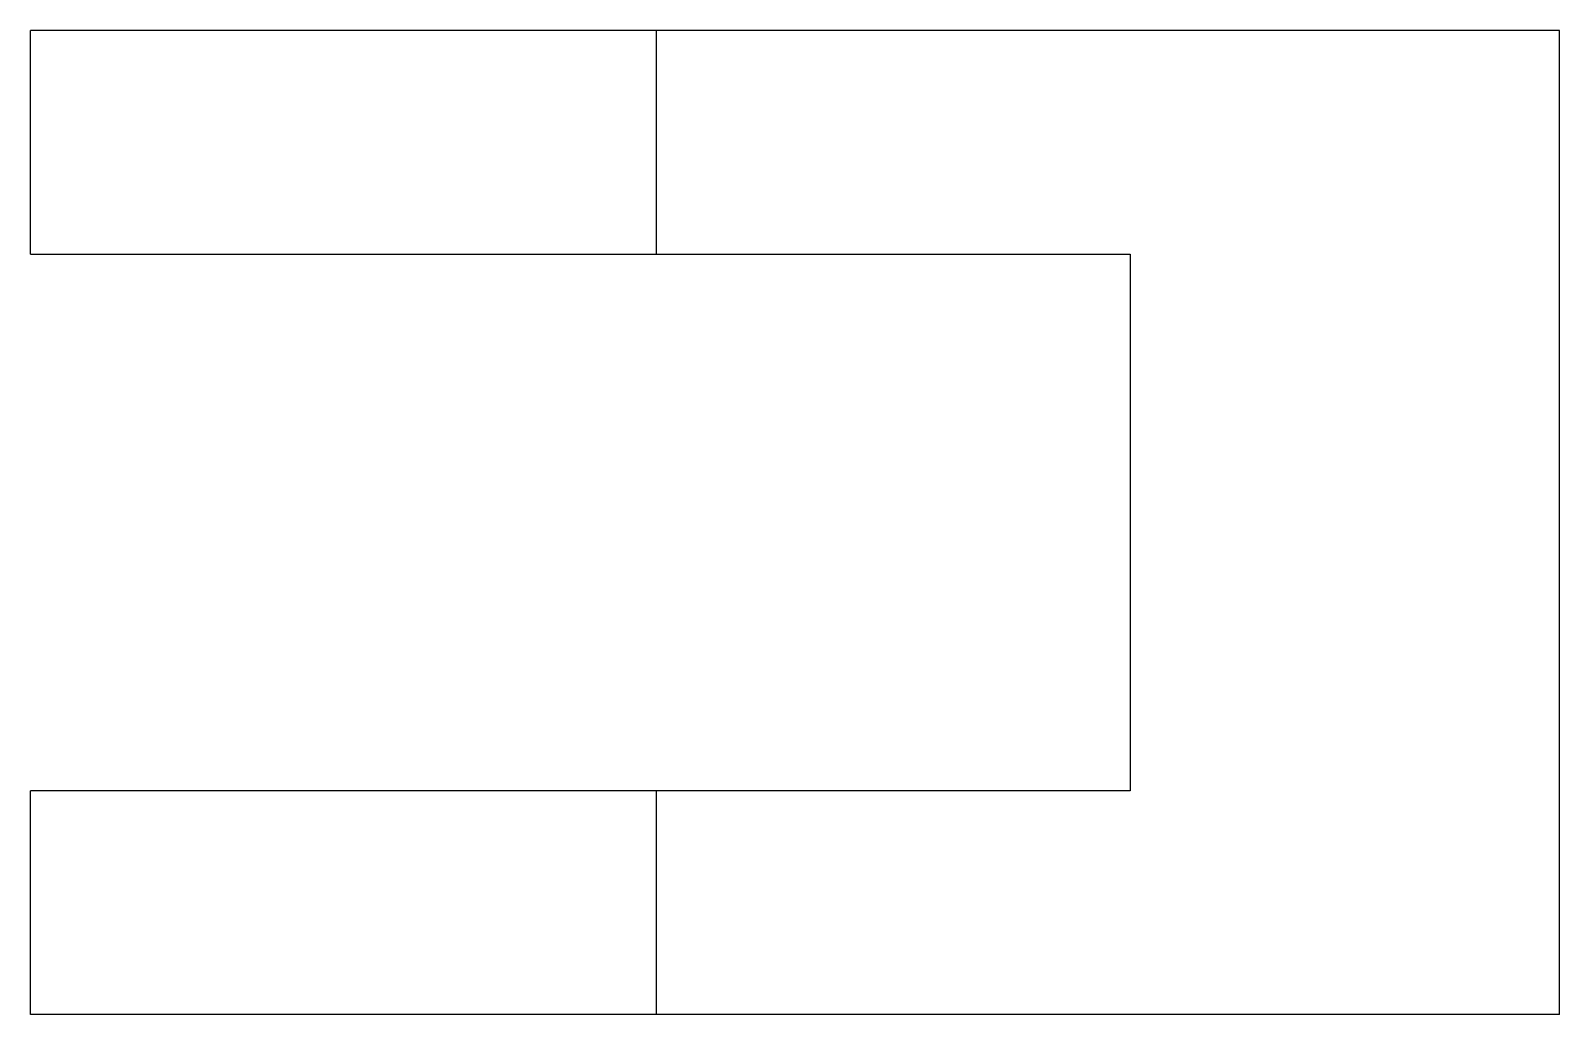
# Model space of a CAD drawing. Header units: metres. Extents: x -4.6 to 29.6, y -22 to 0.
import ezdxf

# ---------------------------------------------------------------- set-up
doc = ezdxf.new("R2010")
doc.units = ezdxf.units.M

msp = doc.modelspace()

# ---------------------------------------------------------------- linework, layer by layer
for points in [[(-4.6, -5), (-4.6, -4.9), (-4.6, -4.8), (-4.6, -4.7), (-4.6, -4.6), (-4.6, -4.5), (-4.6, -4.4), (-4.6, -4.3), (-4.6, -4.2), (-4.6, -4.1), (-4.6, -4), (-4.6, -3.9), (-4.6, -3.8), (-4.6, -3.7), (-4.6, -3.6), (-4.6, -3.5), (-4.6, -3.4), (-4.6, -3.3), (-4.6, -3.2), (-4.6, -3.1), (-4.6, -3), (-4.6, -2.9), (-4.6, -2.8), (-4.6, -2.7), (-4.6, -2.6), (-4.6, -2.5), (-4.6, -2.4), (-4.6, -2.3), (-4.6, -2.2), (-4.6, -2.1), (-4.6, -2), (-4.6, -1.9), (-4.6, -1.8), (-4.6, -1.7), (-4.6, -1.6), (-4.6, -1.5), (-4.6, -1.4), (-4.6, -1.3), (-4.6, -1.2), (-4.6, -1.1), (-4.6, -1), (-4.6, -0.9), (-4.6, -0.8), (-4.6, -0.7), (-4.6, -0.6), (-4.6, -0.5), (-4.6, -0.4), (-4.6, -0.3), (-4.6, -0.2), (-4.6, -0.1), (-4.6, 0)], [(9.4, 0), (9.351, 0), (9.302, 0), (9.253, 0), (9.162, 0), (9.017, 0), (8.872, 0), (8.727, 0), (8.507, 0), (8.273, 0), (8.04, 0), (7.784, 0), (7.474, 0), (7.163, 0), (6.853, 0), (6.499, 0), (6.127, 0), (5.756, 0), (5.378, 0), (4.964, 0), (4.549, 0), (4.135, 0), (3.708, 0), (3.272, 0), (2.836, 0), (2.4, 0), (1.964, 0), (1.528, 0), (1.092, 0), (0.665, 0), (0.251, 0), (-0.164, 0), (-0.578, 0), (-0.956, 0), (-1.327, 0), (-1.699, 0), (-2.053, 0), (-2.363, 0), (-2.674, 0), (-2.984, 0), (-3.24, 0), (-3.473, 0), (-3.707, 0), (-3.927, 0), (-4.072, 0), (-4.217, 0), (-4.362, 0), (-4.453, 0), (-4.502, 0), (-4.551, 0), (-4.6, 0)], [(9.4, -5), (9.4, -4.9), (9.4, -4.8), (9.4, -4.7), (9.4, -4.6), (9.4, -4.5), (9.4, -4.4), (9.4, -4.3), (9.4, -4.2), (9.4, -4.1), (9.4, -4), (9.4, -3.9), (9.4, -3.8), (9.4, -3.7), (9.4, -3.6), (9.4, -3.5), (9.4, -3.4), (9.4, -3.3), (9.4, -3.2), (9.4, -3.1), (9.4, -3), (9.4, -2.9), (9.4, -2.8), (9.4, -2.7), (9.4, -2.6), (9.4, -2.5), (9.4, -2.4), (9.4, -2.3), (9.4, -2.2), (9.4, -2.1), (9.4, -2), (9.4, -1.9), (9.4, -1.8), (9.4, -1.7), (9.4, -1.6), (9.4, -1.5), (9.4, -1.4), (9.4, -1.3), (9.4, -1.2), (9.4, -1.1), (9.4, -1), (9.4, -0.9), (9.4, -0.8), (9.4, -0.7), (9.4, -0.6), (9.4, -0.5), (9.4, -0.4), (9.4, -0.3), (9.4, -0.2), (9.4, -0.1), (9.4, 0)], [(29.6, 0), (29.196, 0), (28.792, 0), (28.388, 0), (27.984, 0), (27.58, 0), (27.176, 0), (26.772, 0), (26.368, 0), (25.964, 0), (25.56, 0), (25.156, 0), (24.752, 0), (24.348, 0), (23.944, 0), (23.54, 0), (23.136, 0), (22.732, 0), (22.328, 0), (21.924, 0), (21.52, 0), (21.116, 0), (20.712, 0), (20.308, 0), (19.904, 0), (19.5, 0), (19.096, 0), (18.692, 0), (18.288, 0), (17.884, 0), (17.48, 0), (17.076, 0), (16.672, 0), (16.268, 0), (15.864, 0), (15.46, 0), (15.056, 0), (14.652, 0), (14.248, 0), (13.844, 0), (13.44, 0), (13.036, 0), (12.632, 0), (12.228, 0), (11.824, 0), (11.42, 0), (11.016, 0), (10.612, 0), (10.208, 0), (9.804, 0), (9.4, 0)], [(29.6, -22), (29.6, -21.56), (29.6, -21.12), (29.6, -20.68), (29.6, -20.24), (29.6, -19.8), (29.6, -19.36), (29.6, -18.92), (29.6, -18.48), (29.6, -18.04), (29.6, -17.6), (29.6, -17.16), (29.6, -16.72), (29.6, -16.28), (29.6, -15.84), (29.6, -15.4), (29.6, -14.96), (29.6, -14.52), (29.6, -14.08), (29.6, -13.64), (29.6, -13.2), (29.6, -12.76), (29.6, -12.32), (29.6, -11.88), (29.6, -11.44), (29.6, -11), (29.6, -10.56), (29.6, -10.12), (29.6, -9.68), (29.6, -9.24), (29.6, -8.8), (29.6, -8.36), (29.6, -7.92), (29.6, -7.48), (29.6, -7.04), (29.6, -6.6), (29.6, -6.16), (29.6, -5.72), (29.6, -5.28), (29.6, -4.84), (29.6, -4.4), (29.6, -3.96), (29.6, -3.52), (29.6, -3.08), (29.6, -2.64), (29.6, -2.2), (29.6, -1.76), (29.6, -1.32), (29.6, -0.88), (29.6, -0.44), (29.6, 0)], [(-4.6, -5), (-4.551, -5), (-4.502, -5), (-4.453, -5), (-4.362, -5), (-4.217, -5), (-4.072, -5), (-3.927, -5), (-3.707, -5), (-3.473, -5), (-3.24, -5), (-2.984, -5), (-2.674, -5), (-2.363, -5), (-2.053, -5), (-1.699, -5), (-1.327, -5), (-0.956, -5), (-0.578, -5), (-0.164, -5), (0.251, -5), (0.665, -5), (1.092, -5), (1.528, -5), (1.964, -5), (2.4, -5), (2.836, -5), (3.272, -5), (3.708, -5), (4.135, -5), (4.549, -5), (4.964, -5), (5.378, -5), (5.756, -5), (6.127, -5), (6.499, -5), (6.853, -5), (7.163, -5), (7.474, -5), (7.784, -5), (8.04, -5), (8.273, -5), (8.507, -5), (8.727, -5), (8.872, -5), (9.017, -5), (9.162, -5), (9.253, -5), (9.302, -5), (9.351, -5), (9.4, -5)], [(9.4, -5), (9.612, -5), (9.824, -5), (10.036, -5), (10.248, -5), (10.46, -5), (10.672, -5), (10.884, -5), (11.096, -5), (11.308, -5), (11.52, -5), (11.732, -5), (11.944, -5), (12.156, -5), (12.368, -5), (12.58, -5), (12.792, -5), (13.004, -5), (13.216, -5), (13.428, -5), (13.64, -5), (13.852, -5), (14.064, -5), (14.276, -5), (14.488, -5), (14.7, -5), (14.912, -5), (15.124, -5), (15.336, -5), (15.548, -5), (15.76, -5), (15.972, -5), (16.184, -5), (16.396, -5), (16.608, -5), (16.82, -5), (17.032, -5), (17.244, -5), (17.456, -5), (17.668, -5), (17.88, -5), (18.092, -5), (18.304, -5), (18.516, -5), (18.728, -5), (18.94, -5), (19.152, -5), (19.364, -5), (19.576, -5), (19.788, -5), (20, -5)], [(20, -5), (20, -5.24), (20, -5.48), (20, -5.72), (20, -5.96), (20, -6.2), (20, -6.44), (20, -6.68), (20, -6.92), (20, -7.16), (20, -7.4), (20, -7.64), (20, -7.88), (20, -8.12), (20, -8.36), (20, -8.6), (20, -8.84), (20, -9.08), (20, -9.32), (20, -9.56), (20, -9.8), (20, -10.04), (20, -10.28), (20, -10.52), (20, -10.76), (20, -11), (20, -11.24), (20, -11.48), (20, -11.72), (20, -11.96), (20, -12.2), (20, -12.44), (20, -12.68), (20, -12.92), (20, -13.16), (20, -13.4), (20, -13.64), (20, -13.88), (20, -14.12), (20, -14.36), (20, -14.6), (20, -14.84), (20, -15.08), (20, -15.32), (20, -15.56), (20, -15.8), (20, -16.04), (20, -16.28), (20, -16.52), (20, -16.76), (20, -17)], [(9.4, -17), (9.351, -17), (9.302, -17), (9.253, -17), (9.162, -17), (9.017, -17), (8.872, -17), (8.727, -17), (8.507, -17), (8.273, -17), (8.04, -17), (7.784, -17), (7.474, -17), (7.163, -17), (6.853, -17), (6.499, -17), (6.127, -17), (5.756, -17), (5.378, -17), (4.964, -17), (4.549, -17), (4.135, -17), (3.708, -17), (3.272, -17), (2.836, -17), (2.4, -17), (1.964, -17), (1.528, -17), (1.092, -17), (0.665, -17), (0.251, -17), (-0.164, -17), (-0.578, -17), (-0.956, -17), (-1.327, -17), (-1.699, -17), (-2.053, -17), (-2.363, -17), (-2.674, -17), (-2.984, -17), (-3.24, -17), (-3.473, -17), (-3.707, -17), (-3.927, -17), (-4.072, -17), (-4.217, -17), (-4.362, -17), (-4.453, -17), (-4.502, -17), (-4.551, -17), (-4.6, -17)], [(-4.6, -22), (-4.6, -21.9), (-4.6, -21.8), (-4.6, -21.7), (-4.6, -21.6), (-4.6, -21.5), (-4.6, -21.4), (-4.6, -21.3), (-4.6, -21.2), (-4.6, -21.1), (-4.6, -21), (-4.6, -20.9), (-4.6, -20.8), (-4.6, -20.7), (-4.6, -20.6), (-4.6, -20.5), (-4.6, -20.4), (-4.6, -20.3), (-4.6, -20.2), (-4.6, -20.1), (-4.6, -20), (-4.6, -19.9), (-4.6, -19.8), (-4.6, -19.7), (-4.6, -19.6), (-4.6, -19.5), (-4.6, -19.4), (-4.6, -19.3), (-4.6, -19.2), (-4.6, -19.1), (-4.6, -19), (-4.6, -18.9), (-4.6, -18.8), (-4.6, -18.7), (-4.6, -18.6), (-4.6, -18.5), (-4.6, -18.4), (-4.6, -18.3), (-4.6, -18.2), (-4.6, -18.1), (-4.6, -18), (-4.6, -17.9), (-4.6, -17.8), (-4.6, -17.7), (-4.6, -17.6), (-4.6, -17.5), (-4.6, -17.4), (-4.6, -17.3), (-4.6, -17.2), (-4.6, -17.1), (-4.6, -17)], [(20, -17), (19.788, -17), (19.576, -17), (19.364, -17), (19.152, -17), (18.94, -17), (18.728, -17), (18.516, -17), (18.304, -17), (18.092, -17), (17.88, -17), (17.668, -17), (17.456, -17), (17.244, -17), (17.032, -17), (16.82, -17), (16.608, -17), (16.396, -17), (16.184, -17), (15.972, -17), (15.76, -17), (15.548, -17), (15.336, -17), (15.124, -17), (14.912, -17), (14.7, -17), (14.488, -17), (14.276, -17), (14.064, -17), (13.852, -17), (13.64, -17), (13.428, -17), (13.216, -17), (13.004, -17), (12.792, -17), (12.58, -17), (12.368, -17), (12.156, -17), (11.944, -17), (11.732, -17), (11.52, -17), (11.308, -17), (11.096, -17), (10.884, -17), (10.672, -17), (10.46, -17), (10.248, -17), (10.036, -17), (9.824, -17), (9.612, -17), (9.4, -17)], [(9.4, -22), (9.4, -21.9), (9.4, -21.8), (9.4, -21.7), (9.4, -21.6), (9.4, -21.5), (9.4, -21.4), (9.4, -21.3), (9.4, -21.2), (9.4, -21.1), (9.4, -21), (9.4, -20.9), (9.4, -20.8), (9.4, -20.7), (9.4, -20.6), (9.4, -20.5), (9.4, -20.4), (9.4, -20.3), (9.4, -20.2), (9.4, -20.1), (9.4, -20), (9.4, -19.9), (9.4, -19.8), (9.4, -19.7), (9.4, -19.6), (9.4, -19.5), (9.4, -19.4), (9.4, -19.3), (9.4, -19.2), (9.4, -19.1), (9.4, -19), (9.4, -18.9), (9.4, -18.8), (9.4, -18.7), (9.4, -18.6), (9.4, -18.5), (9.4, -18.4), (9.4, -18.3), (9.4, -18.2), (9.4, -18.1), (9.4, -18), (9.4, -17.9), (9.4, -17.8), (9.4, -17.7), (9.4, -17.6), (9.4, -17.5), (9.4, -17.4), (9.4, -17.3), (9.4, -17.2), (9.4, -17.1), (9.4, -17)], [(9.4, -22), (9.351, -22), (9.302, -22), (9.253, -22), (9.162, -22), (9.017, -22), (8.872, -22), (8.727, -22), (8.507, -22), (8.273, -22), (8.04, -22), (7.784, -22), (7.474, -22), (7.163, -22), (6.853, -22), (6.499, -22), (6.127, -22), (5.756, -22), (5.378, -22), (4.964, -22), (4.549, -22), (4.135, -22), (3.708, -22), (3.272, -22), (2.836, -22), (2.4, -22), (1.964, -22), (1.528, -22), (1.092, -22), (0.665, -22), (0.251, -22), (-0.164, -22), (-0.578, -22), (-0.956, -22), (-1.327, -22), (-1.699, -22), (-2.053, -22), (-2.363, -22), (-2.674, -22), (-2.984, -22), (-3.24, -22), (-3.473, -22), (-3.707, -22), (-3.927, -22), (-4.072, -22), (-4.217, -22), (-4.362, -22), (-4.453, -22), (-4.502, -22), (-4.551, -22), (-4.6, -22)], [(29.6, -22), (29.196, -22), (28.792, -22), (28.388, -22), (27.984, -22), (27.58, -22), (27.176, -22), (26.772, -22), (26.368, -22), (25.964, -22), (25.56, -22), (25.156, -22), (24.752, -22), (24.348, -22), (23.944, -22), (23.54, -22), (23.136, -22), (22.732, -22), (22.328, -22), (21.924, -22), (21.52, -22), (21.116, -22), (20.712, -22), (20.308, -22), (19.904, -22), (19.5, -22), (19.096, -22), (18.692, -22), (18.288, -22), (17.884, -22), (17.48, -22), (17.076, -22), (16.672, -22), (16.268, -22), (15.864, -22), (15.46, -22), (15.056, -22), (14.652, -22), (14.248, -22), (13.844, -22), (13.44, -22), (13.036, -22), (12.632, -22), (12.228, -22), (11.824, -22), (11.42, -22), (11.016, -22), (10.612, -22), (10.208, -22), (9.804, -22), (9.4, -22)]]:
    msp.add_lwpolyline(points)

doc.saveas('drawing.dxf')
